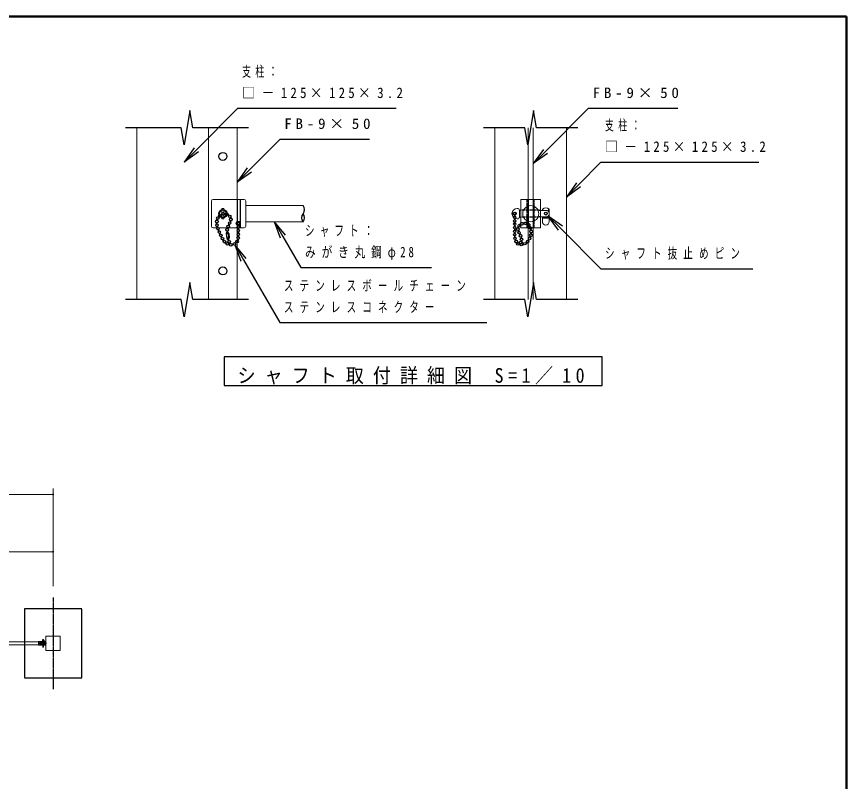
# Model space of a CAD drawing. Units: millimetres at full size, with parts at other scales. Extents: x -19540 to 0, y -2390 to 13350.
# Drawn here: x -7244 to 0, y 6675 to 13350 of the extents above; entities that cross this region are included whole.
import ezdxf

# ---------------------------------------------------------------- set-up
doc = ezdxf.new("R2010")
doc.units = ezdxf.units.MM
doc.linetypes.add('USER2', pattern=[6, 3, -1, 1, -1])
doc.linetypes.add('USER4', pattern=[8, 5, -3])
for name, color, linetype, lineweight in [('A3図枠', 7, 'Continuous', 25), ('線', 2, 'Continuous', 25), ('補助', 2, 'Continuous', 13)]:
    doc.layers.add(name, color=color, linetype=linetype, lineweight=lineweight)
doc.styles.add('ＭＳ ゴシック', font='')
doc.styles.get('ＭＳ ゴシック').set_extended_font_data('MS Gothic')

# ---------------------------------------------------------------- blocks, each defined once
blk = doc.blocks.new('dimension_origin')
at = {"color": 0, "linetype": 'Continuous', "lineweight": -2}
blk.add_circle((0, 0), 1.25, dxfattribs=at)

msp = doc.modelspace()

# ---------------------------------------------------------------- linework, layer by layer
at = {"layer": 'A3図枠', "lineweight": 50}
for p, q in [((0, 13350), (-19250, 13350)), ((0, 0), (0, 13350))]:
    msp.add_line(p, q, dxfattribs=at)
at = {"layer": '線'}
for p, q in [((-5730.821, 12530), (-5780.821, 12230)), ((-5705.821, 12380), (-5730.821, 12530)), ((-2730.821, 12530), (-2780.821, 12230)), ((-2705.821, 12380), (-2730.821, 12530)), ((-5805.821, 12380), (-6293.321, 12380)), ((-5780.821, 12230), (-5805.821, 12380)), ((-5218.321, 12380), (-5705.821, 12380)), ((-2805.821, 12380), (-3168.321, 12380)), ((-2780.821, 12230), (-2805.821, 12380)), ((-2343.321, 12380), (-2705.821, 12380)), ((-2651.343, 11657.575), (-2651.343, 11670.322)), ((-2596.8, 11642.803), (-2596.8, 11670.322)), ((-5483.655, 11602.035), (-5478.221, 11610.168)), ((-5479.498, 11599.257), (-5474.064, 11607.39)), ((-5478.221, 11610.168), (-5474.064, 11607.39)), ((-5459.987, 11624.236), (-5452.208, 11630.166)), ((-5456.956, 11620.26), (-5449.177, 11626.189)), ((-5452.208, 11630.166), (-5449.177, 11626.189)), ((-5428.538, 11626.699), (-5418.757, 11626.651)), ((-5428.513, 11631.699), (-5418.732, 11631.651)), ((-5418.732, 11631.651), (-5418.757, 11626.651)), ((-5399.784, 11617.505), (-5390.927, 11613.355)), ((-5397.662, 11622.033), (-5388.805, 11617.883)), ((-5388.805, 11617.883), (-5390.927, 11613.355)), ((-5379.173, 11595.983), (-5373.564, 11587.969)), ((-5375.077, 11598.85), (-5369.468, 11590.837)), ((-5369.468, 11590.837), (-5373.564, 11587.969)), ((-2898.321, 11619.334), (-2898.321, 11609.553)), ((-2898.321, 11609.553), (-2893.321, 11609.553)), ((-2893.321, 11619.334), (-2893.321, 11609.553)), ((-2651.343, 11592.803), (-2651.343, 11603.031)), ((-2651.343, 11592.803), (-2596.8, 11592.803)), ((-2596.8, 11592.803), (-2596.8, 11617.803)), ((-5499.833, 11550.032), (-5494.875, 11550.682)), ((-5498.561, 11540.333), (-5499.833, 11550.032)), ((-5497.455, 11572.715), (-5496.406, 11582.44)), ((-5496.406, 11582.44), (-5491.435, 11581.904)), ((-5495.517, 11517.703), (-5490.872, 11519.553)), ((-5491.899, 11508.616), (-5495.517, 11517.703)), ((-5493.604, 11540.983), (-5494.875, 11550.682)), ((-5492.484, 11572.179), (-5491.435, 11581.904)), ((-5487.253, 11510.465), (-5490.872, 11519.553)), ((-5391.125, 11539.563), (-5395.543, 11530.837)), ((-5391.082, 11528.578), (-5395.543, 11530.837)), ((-5386.664, 11537.305), (-5391.082, 11528.578)), ((-5378.492, 11568.097), (-5380.216, 11558.469)), ((-5375.295, 11557.587), (-5380.216, 11558.469)), ((-5373.57, 11567.216), (-5375.295, 11557.587)), ((-5310.821, 11534.031), (-5310.821, 11524.25)), ((-5305.821, 11524.25), (-5310.821, 11524.25)), ((-5305.821, 11534.031), (-5305.821, 11524.25)), ((-2898.321, 11587.334), (-2898.321, 11577.553)), ((-2898.321, 11577.553), (-2893.321, 11577.553)), ((-2898.321, 11555.334), (-2898.321, 11545.553)), ((-2898.321, 11545.553), (-2893.321, 11545.553)), ((-2898.321, 11528.325), (-2898.321, 11518.543)), ((-2898.321, 11518.543), (-2893.321, 11518.543)), ((-2893.321, 11587.334), (-2893.321, 11577.553)), ((-2893.321, 11555.334), (-2893.321, 11545.553)), ((-2893.321, 11528.325), (-2893.321, 11518.543)), ((-2844.123, 11538.752), (-2852.98, 11534.602)), ((-2852.98, 11534.602), (-2850.859, 11530.075)), ((-2842.002, 11534.225), (-2850.859, 11530.075)), ((-5483.68, 11487.973), (-5479.034, 11489.823)), ((-5480.061, 11478.886), (-5483.68, 11487.973)), ((-5475.416, 11480.735), (-5479.034, 11489.823)), ((-5471.784, 11458.108), (-5467.255, 11460.228)), ((-5467.637, 11449.249), (-5471.784, 11458.108)), ((-5463.108, 11451.369), (-5467.255, 11460.228)), ((-5415.718, 11455.936), (-5409.275, 11414.128)), ((-5403.897, 11510.013), (-5407.536, 11500.933)), ((-5402.894, 11499.074), (-5407.536, 11500.933)), ((-5407.435, 11477.755), (-5407.312, 11467.975)), ((-5402.312, 11468.038), (-5407.312, 11467.975)), ((-5399.256, 11508.153), (-5402.894, 11499.074)), ((-5402.435, 11477.818), (-5402.312, 11468.038)), ((-5392.28, 11457.634), (-5387.36, 11419.057)), ((-5310.821, 11502.031), (-5310.821, 11492.25)), ((-5305.821, 11492.25), (-5310.821, 11492.25)), ((-5310.821, 11470.031), (-5310.821, 11460.25)), ((-5305.821, 11460.25), (-5310.821, 11460.25)), ((-5305.821, 11502.031), (-5305.821, 11492.25)), ((-5305.821, 11470.031), (-5305.821, 11460.25)), ((-2898.305, 11496.325), (-2898.305, 11486.543)), ((-2898.305, 11486.543), (-2893.305, 11486.543)), ((-2898.305, 11464.325), (-2898.305, 11454.543)), ((-2898.305, 11454.543), (-2893.305, 11454.543)), ((-2893.305, 11496.325), (-2893.305, 11486.543)), ((-2893.305, 11464.325), (-2893.305, 11454.543)), ((-2866.709, 11515.569), (-2872.318, 11507.556)), ((-2872.318, 11507.556), (-2868.222, 11504.689)), ((-2862.613, 11512.702), (-2868.222, 11504.689)), ((-2868.215, 11483.935), (-2866.491, 11474.307)), ((-2866.491, 11474.307), (-2861.569, 11475.189)), ((-2863.294, 11484.817), (-2861.569, 11475.189)), ((-2855.122, 11454.024), (-2850.703, 11445.298)), ((-2850.703, 11445.298), (-2846.242, 11447.556)), ((-2850.661, 11456.283), (-2846.242, 11447.556)), ((-2752.197, 11495.42), (-2757.168, 11494.884)), ((-2756.119, 11485.159), (-2757.168, 11494.884)), ((-2755.075, 11453.819), (-2753.804, 11463.517)), ((-2748.846, 11462.867), (-2753.804, 11463.517)), ((-2751.147, 11485.695), (-2752.197, 11495.42)), ((-2750.118, 11453.169), (-2748.846, 11462.867)), ((-5458.172, 11428.963), (-5453.794, 11431.378)), ((-5453.45, 11420.398), (-5458.172, 11428.963)), ((-5449.071, 11422.812), (-5453.794, 11431.378)), ((-5442.562, 11400.771), (-5438.443, 11403.606)), ((-5437.018, 11392.713), (-5442.562, 11400.771)), ((-5432.899, 11395.548), (-5438.443, 11403.606)), ((-5423.468, 11373.644), (-5421.209, 11378.104)), ((-5414.743, 11369.223), (-5423.468, 11373.644)), ((-5412.483, 11373.683), (-5421.209, 11378.104)), ((-5398.073, 11405.106), (-5395.723, 11395.611)), ((-5390.869, 11396.812), (-5395.723, 11395.611)), ((-5393.219, 11406.307), (-5390.869, 11396.812)), ((-5386.438, 11374.931), (-5382.415, 11366.015)), ((-5381.88, 11376.987), (-5377.858, 11368.071)), ((-5328.504, 11380.705), (-5335.161, 11373.539)), ((-5331.497, 11370.136), (-5335.161, 11373.539)), ((-5324.84, 11377.302), (-5331.497, 11370.136)), ((-5313.788, 11407.011), (-5316.239, 11397.542)), ((-5311.399, 11396.289), (-5316.239, 11397.542)), ((-5308.948, 11405.759), (-5311.399, 11396.289)), ((-5310.821, 11438.031), (-5310.821, 11428.25)), ((-5305.821, 11428.25), (-5310.821, 11428.25)), ((-5305.821, 11438.031), (-5305.821, 11428.25)), ((-2898.305, 11435.611), (-2898.305, 11425.83)), ((-2898.305, 11425.83), (-2893.305, 11425.83)), ((-2893.305, 11435.611), (-2893.305, 11425.83)), ((-2892.659, 11403.299), (-2890.208, 11393.83)), ((-2890.208, 11393.83), (-2885.368, 11395.083)), ((-2887.818, 11404.552), (-2885.368, 11395.083)), ((-2877.518, 11377.384), (-2870.861, 11370.217)), ((-2873.855, 11380.787), (-2867.197, 11373.62)), ((-2870.861, 11370.217), (-2867.197, 11373.62)), ((-2852.429, 11373.064), (-2859.762, 11366.591)), ((-2842.529, 11424.873), (-2838.891, 11415.793)), ((-2839.35, 11394.538), (-2839.474, 11384.757)), ((-2839.474, 11384.757), (-2834.474, 11384.694)), ((-2838.891, 11415.793), (-2834.25, 11417.653)), ((-2837.888, 11426.732), (-2834.25, 11417.653)), ((-2834.351, 11394.475), (-2834.474, 11384.694)), ((-2798.595, 11375.116), (-2789.869, 11379.537)), ((-2796.335, 11370.656), (-2787.61, 11375.077)), ((-2778.179, 11396.98), (-2772.635, 11405.039)), ((-2774.06, 11394.146), (-2768.516, 11402.204)), ((-2768.516, 11402.204), (-2772.635, 11405.039)), ((-2762.136, 11424.246), (-2757.414, 11432.812)), ((-2757.758, 11421.832), (-2753.035, 11430.398)), ((-2753.035, 11430.398), (-2757.414, 11432.812)), ((-5394.202, 11358.944), (-5393.402, 11363.88)), ((-5384.546, 11357.38), (-5394.202, 11358.944)), ((-5383.747, 11362.316), (-5393.402, 11363.88)), ((-5377.858, 11368.071), (-5382.415, 11366.015)), ((-5353.695, 11364.603), (-5362.93, 11361.38)), ((-5362.93, 11361.38), (-5361.282, 11356.659)), ((-5352.047, 11359.882), (-5361.282, 11356.659)), ((-2859.762, 11366.591), (-2856.453, 11362.842)), ((-2859.031, 11361.315), (-2849.796, 11358.092)), ((-2857.383, 11366.036), (-2848.148, 11362.813)), ((-2849.12, 11369.315), (-2856.453, 11362.842)), ((-2848.148, 11362.813), (-2849.796, 11358.092)), ((-2827.331, 11363.749), (-2817.676, 11365.313)), ((-2826.532, 11358.813), (-2816.876, 11360.377)), ((-2816.876, 11360.377), (-2817.676, 11365.313)), ((-5730.821, 11030), (-5780.821, 10730)), ((-5705.821, 10880), (-5730.821, 11030)), ((-2730.821, 11030), (-2780.821, 10730)), ((-2705.821, 10880), (-2730.821, 11030)), ((-5805.821, 10880), (-6293.321, 10880)), ((-5780.821, 10730), (-5805.821, 10880)), ((-5218.321, 10880), (-5705.821, 10880)), ((-2805.821, 10880), (-3168.321, 10880)), ((-2780.821, 10730), (-2805.821, 10880)), ((-2343.321, 10880), (-2705.821, 10880)), ((-7018.5, 7906.35), (-7018.5, 7897)), ((-7015, 7911.804), (-7015, 7897)), ((-7014.75, 7900.788), (-7014.75, 7911.912)), ((-7010.25, 7900.788), (-7010.25, 7911.912)), ((-7010, 7911.804), (-7010, 7897)), ((-7006.5, 7906.35), (-7006.5, 7897)), ((-7042.5, 7874), (-7042.5, 7886)), ((-6992.5, 7886), (-7042.5, 7886)), ((-6992.5, 7874), (-7042.5, 7874)), ((-7018.5, 7886), (-7018.5, 7884.5)), ((-7018.5, 7875.5), (-7018.5, 7874)), ((-7018.5, 7863), (-7018.5, 7860)), ((-7006.5, 7860), (-7018.5, 7860)), ((-7014.5, 7860), (-7014.5, 7847.25)), ((-7014.5, 7847.25), (-7010.5, 7847.25)), ((-7010.5, 7860), (-7010.5, 7847.25)), ((-7006.5, 7886), (-7006.5, 7884.5)), ((-7006.5, 7875.5), (-7006.5, 7874)), ((-7006.5, 7863), (-7006.5, 7860))]:
    msp.add_line(p, q, dxfattribs=at)
at = {"layer": '線', "color": 7, "lineweight": 13}
for p, q in [((-6193.321, 12380), (-6193.321, 10880)), ((-5568.321, 12380), (-5568.321, 10880)), ((-5568.321, 12380), (-5568.321, 10880)), ((-5318.321, 12380), (-5318.321, 11755)), ((-3068.321, 12380), (-3068.321, 10880)), ((-2778.321, 12380), (-2778.321, 11755)), ((-2733.321, 12380), (-2733.321, 11755)), ((-2443.321, 12380), (-2443.321, 10880)), ((-5543.321, 11740), (-5543.321, 11520)), ((-5528.321, 11755), (-5258.321, 11755)), ((-5243.321, 11740), (-5243.321, 11520)), ((-2840.821, 11755), (-2670.821, 11755)), ((-2840.821, 11505), (-2840.821, 11755)), ((-2670.821, 11505), (-2670.821, 11755)), ((-5433.321, 11674.5), (-5453.321, 11674.5)), ((-5453.321, 11585.5), (-5453.321, 11674.5)), ((-5433.321, 11585.5), (-5433.321, 11674.5)), ((-4743.321, 11700), (-5243.321, 11700)), ((-2866.594, 11674.803), (-2875.071, 11674.803)), ((-2654.071, 11665.667), (-2654.071, 11657.575)), ((-2594.071, 11665.667), (-2594.071, 11560.303)), ((-2840.821, 11660.303), (-2855.821, 11660.303)), ((-2840.821, 11600.303), (-2855.821, 11600.303)), ((-2611.571, 11657.575), (-2670.821, 11657.575)), ((-2611.571, 11603.031), (-2670.821, 11603.031)), ((-2654.071, 11603.031), (-2654.071, 11560.303)), ((-5433.321, 11585.5), (-5453.321, 11585.5)), ((-4743.321, 11560), (-5243.321, 11560)), ((-2866.594, 11585.803), (-2875.071, 11585.803)), ((-5528.321, 11505), (-5258.321, 11505)), ((-5318.321, 11505), (-5318.321, 10880)), ((-2670.821, 11505), (-2840.821, 11505)), ((-2778.321, 11505), (-2778.321, 10880)), ((-2733.321, 11505), (-2733.321, 10880)), ((-2787.61, 11375.077), (-2789.869, 11379.537)), ((-7052.5, 7897), (-7052.5, 7863)), ((-6992.5, 7897), (-7052.5, 7897)), ((-6992.5, 7897), (-6992.5, 7886)), ((-7052.5, 7894), (-8597.5, 7894)), ((-7052.5, 7866), (-8597.5, 7866)), ((-6992.5, 7863), (-7052.5, 7863)), ((-6992.5, 7874), (-6992.5, 7863))]:
    msp.add_line(p, q, dxfattribs=at)
at = {"layer": '線', "color": 4, "linetype": 'USER4'}
for p, q in [((-5318.321, 11755), (-5318.321, 11505)), ((-5293.321, 11755), (-5293.321, 11505)), ((-2785.821, 11505), (-2785.821, 11755)), ((-2778.321, 11755), (-2778.321, 11505)), ((-2733.321, 11755), (-2733.321, 11505)), ((-2725.821, 11505), (-2725.821, 11755)), ((-2682.821, 11660.303), (-2840.821, 11660.303)), ((-2682.821, 11600.303), (-2840.821, 11600.303)), ((-2682.821, 11657.575), (-2682.821, 11660.303)), ((-2670.821, 11657.575), (-2682.821, 11657.575)), ((-2670.821, 11603.031), (-2682.821, 11603.031)), ((-2682.821, 11600.303), (-2682.821, 11603.031)), ((-2813.272, 11548.419), (-2823.053, 11548.37)), ((-2823.053, 11548.37), (-2823.029, 11543.37)), ((-2813.248, 11543.419), (-2823.029, 11543.37)), ((-2789.577, 11546.885), (-2792.608, 11542.909)), ((-2784.829, 11536.979), (-2792.608, 11542.909)), ((-2781.798, 11540.956), (-2789.577, 11546.885)), ((-2762.872, 11526.101), (-2767.593, 11524.454)), ((-2764.37, 11515.218), (-2767.593, 11524.454)), ((-2759.65, 11516.866), (-2762.872, 11526.101)), ((-7018.5, 7897), (-7018.5, 7886)), ((-7006.5, 7897), (-7006.5, 7886)), ((-7018.5, 7884.5), (-7018.5, 7875.5)), ((-7018.5, 7874), (-7018.5, 7863)), ((-7006.5, 7884.5), (-7006.5, 7875.5)), ((-7006.5, 7874), (-7006.5, 7863))]:
    msp.add_line(p, q, dxfattribs=at)
at = {"layer": '線', "color": 20, "linetype": 'USER2'}
msp.add_line((-6925, 8280), (-6925, 7480), dxfattribs=at)
at = {"layer": '線', "color": 4, "linetype": 'USER4'}
msp.add_lwpolyline([(-7175, 7580), (-6675, 7580), (-6675, 8180), (-7175, 8180)], close=True, dxfattribs=at)
at = {"layer": '線', "color": 7, "lineweight": 13}
msp.add_lwpolyline([(-6987.5, 7817.5), (-6862.5, 7817.5), (-6862.5, 7942.5), (-6987.5, 7942.5)], close=True, dxfattribs=at)
at = {"layer": '線'}
msp.add_lwpolyline([(-6987.5, 7884.5), (-6987.5, 7875.5), (-7037.5, 7875.5), (-7037.5, 7884.5)], close=True, dxfattribs=at)
for centre, radius in [((-5443.321, 12130), 35), ((-5443.321, 11630), 36.25), ((-5487.67, 11591.526), 11.25), ((-5467.195, 11615.599), 11.25), ((-5408.655, 11624.423), 11.25), ((-5383.415, 11606.402), 11.25), ((-2895.821, 11630.303), 12.5), ((-2895.821, 11630.303), 11.25), ((-2895.821, 11598.303), 11.25), ((-2624.071, 11630.303), 12.5), ((-2624.071, 11630.303), 12.5), ((-5496.147, 11561.542), 11.25), ((-5494.657, 11529.783), 11.25), ((-5397.497, 11519.265), 11.25), ((-5383.939, 11548.22), 11.25), ((-5374.097, 11578.453), 11.25), ((-5308.321, 11545), 17.5), ((-5308.321, 11545), 11.25), ((-5308.321, 11513), 11.25), ((-2895.821, 11566.303), 11.25), ((-2895.821, 11539.293), 11.25), ((-2895.805, 11507.293), 11.25), ((-2858.371, 11523.122), 11.25), ((-5485.518, 11499.35), 11.25), ((-5473.681, 11469.62), 11.25), ((-5460.722, 11440.375), 11.25), ((-5405.073, 11488.754), 11.25), ((-5308.321, 11481), 11.25), ((-5308.321, 11449), 11.25), ((-2895.805, 11475.293), 11.25), ((-2895.805, 11446.58), 11.25), ((-2867.689, 11495.173), 11.25), ((-2857.846, 11464.939), 11.25), ((-2844.288, 11435.984), 11.25), ((-2754.022, 11442.618), 11.25), ((-2752.456, 11474.522), 11.25), ((-5445.964, 11412), 11.25), ((-5428.741, 11385.094), 11.25), ((-5403.829, 11366.495), 11.25), ((-5388.67, 11385.957), 11.25), ((-5342.515, 11365.857), 11.25), ((-5319.207, 11387.04), 11.25), ((-5308.62, 11417.004), 11.25), ((-2892.987, 11414.545), 11.25), ((-2883.151, 11387.122), 11.25), ((-2868.563, 11367.29), 11.25), ((-2842.551, 11378.448), 11.25), ((-2836.712, 11405.474), 11.25), ((-2807.249, 11367.928), 11.25), ((-2782.337, 11386.527), 11.25), ((-2765.243, 11413.434), 11.25), ((-5373.319, 11358.094), 11.25), ((-2837.759, 11359.527), 11.25), ((-5443.321, 11130), 35)]:
    msp.add_circle(centre, radius, dxfattribs=at)
at = {"layer": '線', "color": 7, "lineweight": 13}
for centre, radius in [((-2755.821, 11630), 70), ((-5443.321, 11630), 31.25), ((-5308.321, 11545), 12.5)]:
    msp.add_circle(centre, radius, dxfattribs=at)
at = {"layer": '線', "color": 4, "linetype": 'USER4'}
for centre in [(-5439.494, 11629.253), (-2833.13, 11541.143), (-2802.291, 11545.973), (-2774.59, 11532.318), (-2758.396, 11505.686)]:
    msp.add_circle(centre, 11.25, dxfattribs=at)
at = {"layer": '線', "color": 7, "lineweight": 13}
for centre, radius, start, end in [((-5528.321, 11740), 15, 90, 180), ((-5258.321, 11740), 15, 0, 90), ((-2875.071, 11630.303), 44.5, 90, 270), ((-2866.594, 11664.803), 10, 9.19077, 90), ((-3079.821, 11630.303), 226, 350.80923, 9.19077), ((-2649.071, 11665.667), 5, 132.15518, 180), ((-2624.071, 11638.053), 42.25, 47.84482, 132.15518), ((-2599.071, 11665.667), 5, 0, 47.84482), ((-5443.321, 11630), 30, 109.47122, 250.52878), ((-5443.321, 11630), 30, 289.47122, 70.52878), ((-2866.594, 11595.803), 10, 270, 350.80923), ((-2624.071, 11630.303), 30, 294.62432, 65.37568), ((-5528.321, 11520), 15, 180, 270), ((-5258.321, 11520), 15, 270, 0), ((-2624.071, 11560.303), 30, 180, 0)]:
    msp.add_arc(centre, radius, start, end, dxfattribs=at)
at = {"layer": '線'}
for centre, radius, start, end in [((-4780.071, 11665), 50.75, 316.39718, 43.60282), ((-4706.571, 11595), 50.75, 136.39718, 223.60282), ((-4780.071, 11595), 50.75, 316.39718, 43.60282), ((-5403.999, 11456.785), 11.75, 4.14318, 184.14318), ((-5421.192, 11434.007), 31.671, 301.61971, 74.66772), ((-5384.297, 11439.14), 28.496, 113.82175, 261.68667), ((-5398.249, 11416.362), 11.25, 191.45615, 13.89937), ((-7012.5, 7906.35), 6, 114.62432, 180), ((-7012.5, 7906.35), 6, 65.37568, 114.62432), ((-7012.5, 7906.35), 6, 245.37568, 294.62432), ((-7012.5, 7906.35), 6, 0, 65.37568)]:
    msp.add_arc(centre, radius, start, end, dxfattribs=at)
at = {"layer": '補助', "lineweight": 25}
for p, q in [((-5674.755, 12186.066), (-5311.136, 12549.685)), ((-5311.136, 12549.685), (-5261.136, 12549.685)), ((-5261.136, 12549.685), (-3930.894, 12549.685)), ((-2627.255, 12173.566), (-2251.136, 12549.685)), ((-2251.136, 12549.685), (-2201.136, 12549.685)), ((-2201.136, 12549.685), (-1472.306, 12549.685)), ((-5212.255, 12011.066), (-4943.321, 12280)), ((-4943.321, 12280), (-4893.321, 12280)), ((-4893.321, 12280), (-4164.491, 12280)), ((-5692.433, 12203.744), (-5780.821, 12080)), ((-5780.821, 12080), (-5674.755, 12186.066)), ((-2644.933, 12191.244), (-2733.321, 12067.5)), ((-2733.321, 12067.5), (-2627.255, 12173.566)), ((-5657.078, 12168.388), (-5780.821, 12080)), ((-2609.578, 12155.888), (-2733.321, 12067.5)), ((-5229.933, 12028.744), (-5318.321, 11905)), ((-2338.414, 11880.621), (-2143.321, 12080)), ((-2143.321, 12080), (-2093.321, 12080)), ((-2093.321, 12080), (-763.08, 12080)), ((-5318.321, 11905), (-5212.255, 12011.066)), ((-5194.578, 11993.388), (-5318.321, 11905)), ((-2356.283, 11898.105), (-2443.321, 11773.408)), ((-2443.321, 11773.408), (-2338.414, 11880.621)), ((-2320.545, 11863.136), (-2443.321, 11773.408)), ((-2514.47, 11485.346), (-2602.858, 11609.09)), ((-2479.115, 11520.701), (-2602.858, 11609.09)), ((-2602.858, 11609.09), (-2496.792, 11503.024)), ((-4939.972, 11417.596), (-4993.321, 11560)), ((-4896.671, 11442.596), (-4993.321, 11560)), ((-4993.321, 11560), (-4918.321, 11430.096)), ((-2496.792, 11503.024), (-2143.321, 11149.553)), ((-4918.321, 11430.096), (-4762.381, 11160)), ((-5283.541, 11213.711), (-5336.89, 11356.114)), ((-5240.239, 11238.711), (-5336.89, 11356.114)), ((-5336.89, 11356.114), (-5261.89, 11226.211)), ((-5261.89, 11226.211), (-4946.535, 10680)), ((-4762.381, 11160), (-4712.381, 11160)), ((-4712.381, 11160), (-3623.03, 11160)), ((-2143.321, 11149.553), (-2093.321, 11149.553)), ((-2093.321, 11149.553), (-817.583, 11149.553)), ((-4946.535, 10680), (-4896.535, 10680)), ((-4896.535, 10680), (-3139.661, 10680))]:
    msp.add_line(p, q, dxfattribs=at)
at = {"layer": '補助'}
for p, q in [((-6925, 8380), (-6925, 9230)), ((-14125, 9180), (-6925, 9180)), ((-6925, 8380), (-6925, 8730)), ((-8725, 8680), (-6925, 8680))]:
    msp.add_line(p, q, dxfattribs=at)
at = {"layer": '補助', "lineweight": 25}
msp.add_lwpolyline([(-5430.821, 10380), (-5430.821, 10130), (-2130.821, 10130), (-2130.821, 10380)], close=True, dxfattribs=at)

# ---------------------------------------------------------------- block references
at = {"layer": '補助', "xscale": 3.33, "yscale": 3.33, "rotation": 180}
for p in [(-6925, 9180), (-6925, 8680)]:
    msp.add_blockref('dimension_origin', p, dxfattribs=at)

# ---------------------------------------------------------------- texts
at = {"layer": '補助', "style": 'ＭＳ ゴシック'}
for s, insert, char_height, attachment_point in [('\\T1.5;\\W0.6;支柱：', (-5274.886, 12918.435), 91.64, 1), ('\\T1.5;\\W0.9;□－125×125×3.2', (-5274.886, 12730.935), 91.64, 1), ('\\T1.5;\\W1.05;FB-9×50', (-2214.886, 12730.935), 91.64, 1), ('\\T1.5;\\W1.05;FB-9×50', (-4907.071, 12461.25), 91.64, 1), ('\\T1.5;\\W0.6;支柱：', (-2107.071, 12448.75), 91.64, 1), ('\\T1.5;\\W0.9;□－125×125×3.2', (-2107.071, 12261.25), 91.64, 1), ('\\T1.54;\\W0.65;シャフト：', (-4726.131, 11528.75), 91.64, 1), ('\\T1.54;\\W0.75;みがき丸鋼φ28', (-4726.131, 11341.25), 91.64, 1), ('\\T1.64;\\W0.65;シャフト抜止めピン', (-2107.071, 11330.803), 91.64, 1), ('\\T1.64;\\W0.65;ステンレスボールチェーン', (-4910.285, 11048.75), 91.64, 1), ('\\T1.64;\\W0.65;ステンレスコネクター', (-4910.285, 10861.25), 91.64, 1), ('\\T1.5;\\W0.9;シャフト取付詳細図\\~S=1／10', (-3780.821, 10138.333), 128.3, 8)]:
    msp.add_mtext(s, dxfattribs=dict(at, insert=insert, char_height=char_height, attachment_point=attachment_point))

doc.saveas('drawing.dxf')
